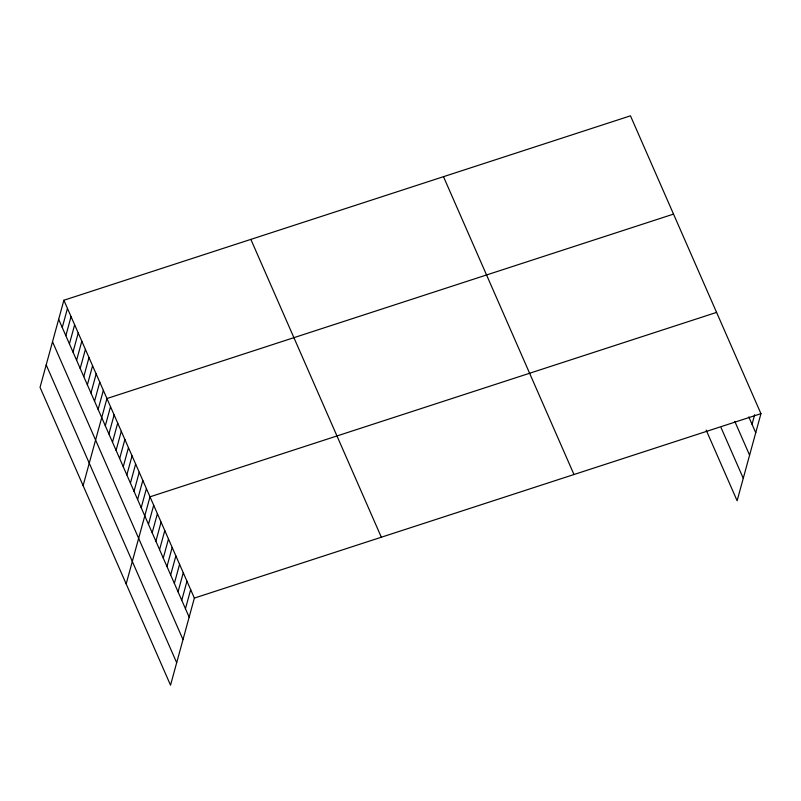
<?xml version="1.0" encoding="UTF-8"?>
<svg xmlns="http://www.w3.org/2000/svg" width="801" height="801" viewBox="0 0 801 801"><rect width="100%" height="100%" fill="white"/><g stroke="black" fill="none" stroke-linecap="round" stroke-linejoin="round"><path stroke-width="1.2" d="M63.88 300.245L40.05 387.334L170.533 685.175L194.363 598.087L63.88 300.245L630.467 115.825L760.95 413.666L737.12 500.755L706.162 430.077M62.248 327.499L67.464 308.435M65.842 335.689L71.049 316.625M69.427 343.879L74.643 324.816M73.011 352.07L78.228 333.006M76.606 360.26L81.822 341.196M80.19 368.45L85.407 349.386M83.785 376.64L88.991 357.576M87.369 384.83L92.586 365.767M90.954 393.021L96.17 373.957M94.548 401.211L99.755 382.147M98.133 409.401L103.349 390.347M83.114 485.626L106.933 398.538L673.521 214.107M105.311 425.782L110.528 406.728M108.896 433.972L114.112 414.918M112.49 442.162L117.697 423.108M116.075 450.352L121.291 431.298M119.669 458.542L124.876 439.489M123.254 466.733L128.47 447.679M126.838 474.923L132.055 455.869M130.433 483.113L135.639 464.059M134.017 491.303L139.234 472.25M137.602 499.494L142.818 480.44M141.196 507.684L146.413 488.63M126.168 583.909L149.997 496.82L716.585 312.4M148.475 524.315L153.692 505.261M152.18 532.755L157.386 513.701M155.875 541.196L161.091 522.132M159.569 549.636L164.786 530.572M163.264 558.077L168.48 539.013M166.968 566.507L172.175 547.453M170.663 574.948L175.88 555.894M174.358 583.388L179.574 564.335M178.052 591.829L183.269 572.765M181.757 600.269L186.963 581.206M185.452 608.7L190.668 589.646M752.039 424.28L754.642 414.748M194.363 598.087L760.95 413.666M748.805 416.9L755.733 432.72M734.807 421.416L749.596 455.168M721.08 427.674L743.268 478.307M443.494 176.681L573.977 474.522M250.853 239.389L381.336 537.231M58.663 319.309L189.146 617.14M52.516 341.757L183.008 639.598M46.188 364.886L176.681 662.727"/></g></svg>
